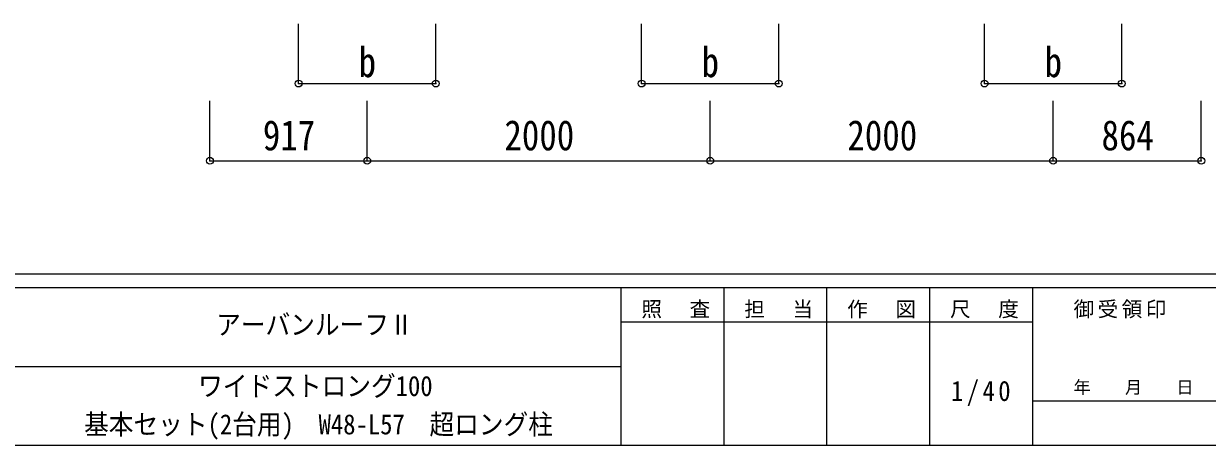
# Model space of a CAD drawing. Units: millimetres at full size, sheet at 1:40. Extents: x -11243 to 11243, y -7760 to 7760.
# Drawn here: x 119 to 7022, y -7760 to -5303 of the extents above; entities that cross this region are included whole.
import ezdxf
from ezdxf.enums import TextEntityAlignment as Align

# ---------------------------------------------------------------- set-up
doc = ezdxf.new("R2010")
doc.units = ezdxf.units.MM
doc.header["$LTSCALE"] = 40
doc.header["$PDMODE"] = 32
doc.header["$PDSIZE"] = 40
for name, color, linetype, lineweight in [('0-3_ELV2', 7, 'Continuous', 9), ('0-6_OTH_LINE', 6, 'Continuous', 9), ('F-0_240', 7, 'Continuous', 9)]:
    doc.layers.add(name, color=color, linetype=linetype, lineweight=lineweight)
doc.styles.add('ＭＳ ゴシック', font='')
doc.styles.get('ＭＳ ゴシック').set_extended_font_data('MS Gothic')

msp = doc.modelspace()

# ---------------------------------------------------------------- linework, layer by layer
at = {"layer": '0-3_ELV2', "color": 6}
for p, q in [((1722.57, -5651.52), (1722.57, -5302.52)), ((2522.57, -5651.52), (2522.57, -5302.52)), ((3722.57, -5651.52), (3722.57, -5302.52)), ((4522.57, -5651.52), (4522.57, -5302.52)), ((5722.57, -5651.52), (5722.57, -5302.52)), ((6522.57, -5651.52), (6522.57, -5302.52)), ((1722.57, -5651.52), (2522.57, -5651.52)), ((3722.57, -5651.52), (4522.57, -5651.52)), ((5722.57, -5651.52), (6522.57, -5651.52)), ((1205.57, -6101.52), (1205.57, -5751.52)), ((2122.57, -6101.52), (2122.57, -5751.52)), ((4122.57, -6101.52), (4122.57, -5751.52)), ((6122.57, -6101.52), (6122.57, -5751.52)), ((6986.57, -6101.52), (6986.57, -5751.52))]:
    msp.add_line(p, q, dxfattribs=at)
for p in [(1722.57, -5651.52), (2522.57, -5651.52), (3722.57, -5651.52), (4522.57, -5651.52), (5722.57, -5651.52), (6522.57, -5651.52), (1205.57, -6101.52), (2122.57, -6101.52), (4122.57, -6101.52), (6122.57, -6101.52), (6986.57, -6101.52)]:
    msp.add_point(p, dxfattribs=at)
at = {"layer": '0-6_OTH_LINE'}
for p, q in [((1205.57, -6101.52), (2122.57, -6101.52)), ((2122.57, -6101.52), (4122.57, -6101.52)), ((4122.57, -6101.52), (6122.58, -6101.52)), ((6122.57, -6101.52), (6986.57, -6101.52))]:
    msp.add_line(p, q, dxfattribs=at)
at = {"layer": 'F-0_240', "color": 5}
for p, q in [((-11242.74, -6760), (10677.26, -6760)), ((-11242.74, -6840), (7121.58, -6840)), ((3601.58, -6840), (3601.58, -7760)), ((4201.58, -6840), (4201.58, -7760)), ((4801.58, -6840), (4801.58, -7760)), ((5401.58, -6840), (5401.58, -7760)), ((6001.58, -6840), (6001.58, -7760)), ((3601.58, -7040), (6001.58, -7040)), ((-4598.42, -7300), (3601.58, -7300)), ((6001.58, -7500), (7121.58, -7500)), ((-11242.74, -7760), (10677.26, -7760))]:
    msp.add_line(p, q, dxfattribs=at)

# ---------------------------------------------------------------- texts
at = {"layer": '0-3_ELV2', "style": 'ＭＳ ゴシック', "width": 0.85}
for s, p in [('b', (2072.57, -5666.52)), ('b', (4072.57, -5666.52)), ('b', (6072.57, -5666.52)), ('917', (1514.07, -6093.52)), ('2000', (2922.57, -6093.52)), ('2000', (4922.57, -6093.52)), ('864', (6404.57, -6093.52))]:
    msp.add_text(s, height=176, dxfattribs=at).set_placement(p, align=Align.BOTTOM_LEFT)
at = {"layer": 'F-0_240', "style": 'ＭＳ ゴシック', "width": 0.9}
for s, p in [('アーバンルーフⅡ', (1241.58, -7150)), ('ワイドストロング100', (1136.58, -7507.84)), ('基本セット(2台用)\u3000W48-L57\u3000超ロング柱', (471.58, -7731.34))]:
    msp.add_text(s, height=117.3, dxfattribs=at).set_placement(p, align=Align.BOTTOM_LEFT)
at = {"layer": 'F-0_240', "style": 'ＭＳ ゴシック'}
msp.add_text('年\u3000\u3000月\u3000\u3000日', height=73.31, dxfattribs=at).set_placement((6241.58, -7480), align=Align.BOTTOM_LEFT)
at = {"layer": 'F-0_240', "attachment_point": 7, "style": 'ＭＳ ゴシック'}
for s, insert, char_height in [('\\T1.17;照\u3000査', (3721.58, -7020), 87.98), ('\\T1.17;担\u3000当', (4321.58, -7020), 87.98), ('\\T1.17;作\u3000図', (4921.58, -7020), 87.98), ('\\T1.17;尺\u3000度', (5521.58, -7020), 87.98), ('\\T1.17;御受領印', (6241.58, -7020), 87.98), ('\\T1.28;\\W0.9;1/40', (5526.58, -7530), 117.3)]:
    msp.add_mtext(s, dxfattribs=dict(at, insert=insert, char_height=char_height))

doc.saveas('drawing.dxf')
